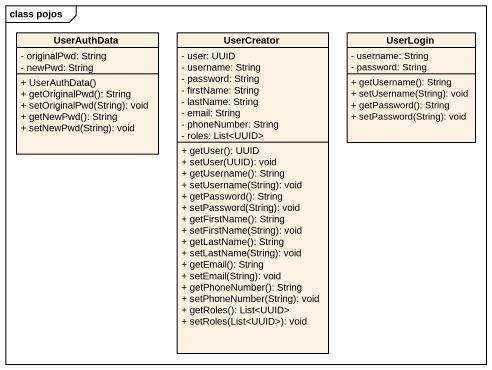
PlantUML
@startuml
mainframe class pojos
hide circle
hide empty members
skinparam classAttributeIconSize 0
class UserAuthData {
  - originalPwd: String
  - newPwd: String
  + UserAuthData()
  + getOriginalPwd(): String
  + setOriginalPwd(String): void
  + getNewPwd(): String
  + setNewPwd(String): void
}
class UserCreator {
  - user: UUID
  - username: String
  - password: String
  - firstName: String
  - lastName: String
  - email: String
  - phoneNumber: String
  - roles: List<UUID>
  + getUser(): UUID
  + setUser(UUID): void
  + getUsername(): String
  + setUsername(String): void
  + getPassword(): String
  + setPassword(String): void
  + getFirstName(): String
  + setFirstName(String): void
  + getLastName(): String
  + setLastName(String): void
  + getEmail(): String
  + setEmail(String): void
  + getPhoneNumber(): String
  + setPhoneNumber(String): void
  + getRoles(): List<UUID>
  + setRoles(List<UUID>): void
}
class UserLogin {
  - username: String
  - password: String
  + getUsername(): String
  + setUsername(String): void
  + getPassword(): String
  + setPassword(String): void
}
@enduml
